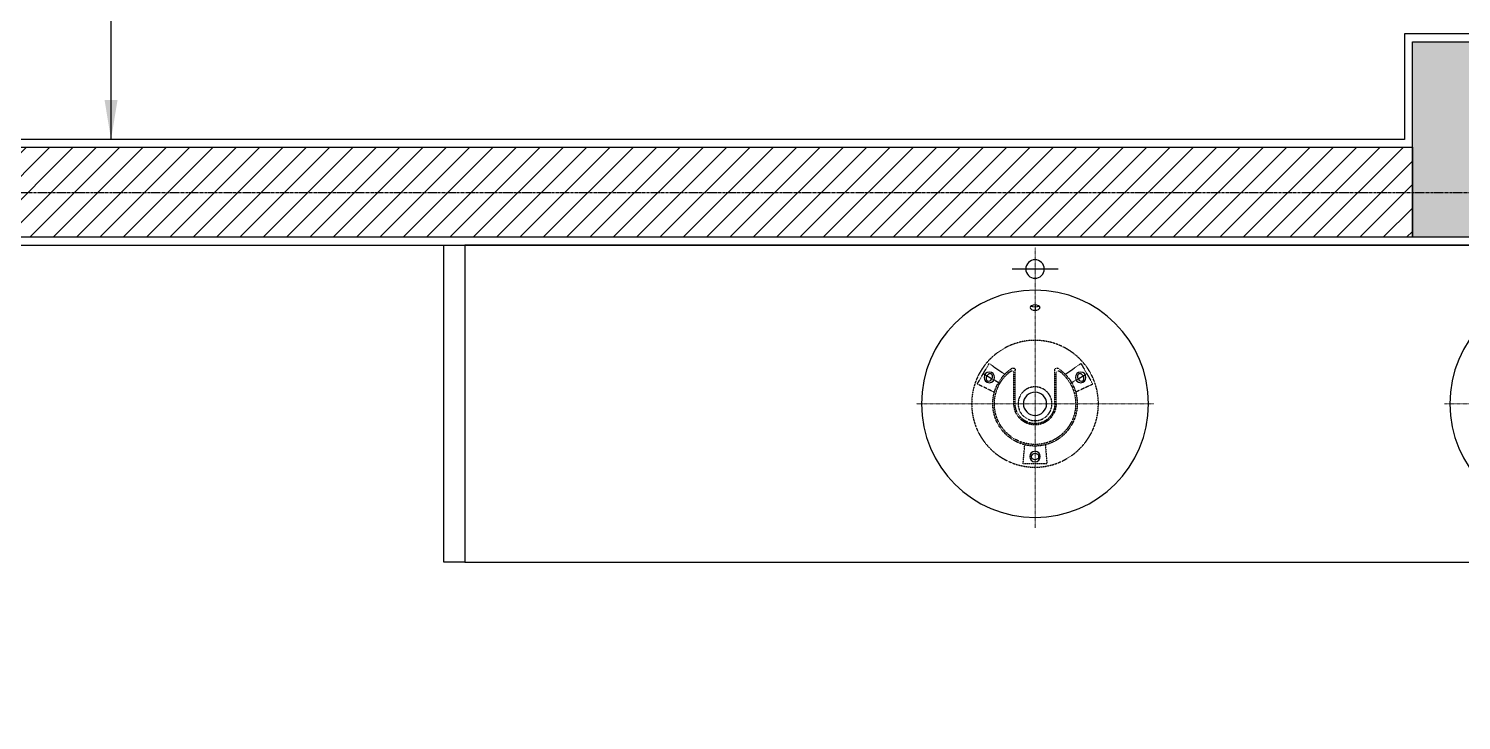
# Model space of a CAD drawing. Header units: inches. Extents: x 1721084 to 1854744, y 225101 to 488646.
# Drawn here: x 1833132 to 1835845, y 241627 to 242936 of the extents above; entities that cross this region are included whole.
import ezdxf

# ---------------------------------------------------------------- set-up
doc = ezdxf.new("R2010")
doc.units = ezdxf.units.IN
doc.header["$MEASUREMENT"] = 0
for name, pattern in [('X-PL-T5$0$X-GRID-TYPICAL$0$CENTER2', [1.125, 0.75, -0.125, 0.125, -0.125]), ('X-PL-T5$0$X-WC-ME_3_5$0$CENTER', [6, 3, -1, 1, -1]), ('X-PL-T5$0$X-WC-ME_3_5$0$DASHED', [0.75, 0.5, -0.25])]:
    doc.linetypes.add(name, pattern=pattern)
for name, color, linetype in [('X-PL-T5$0$A-XREF', 250, 'Continuous'), ('X-PL-T5$0$X-GRID-TYPICAL$0$A-GRID', 250, 'X-PL-T5$0$X-GRID-TYPICAL$0$CENTER2'), ('X-PL-T5$0$X-PL-T5$0$A-FLOR-PATT', 250, 'Continuous'), ('X-PL-T5$0$X-PL-T5$0$A-FLOR-WALL', 250, 'Continuous'), ('X-PL-T5$0$X-PL-T5$0$A-FLOR-WALL-FNSH', 250, 'Continuous'), ('X-PL-T5$0$X-PL-T5$0$A-XREF', 250, 'Continuous'), ('X-PL-T5$0$X-WC-ME_3_5$0$A-FLOR-DOOR', 32, 'Continuous'), ('X-PL-T5$0$X-WC-ME_3_5$0$A-FLOR-WALL-FNSH', 16, 'Continuous'), ('X-PL-T5$0$X-WC-ME_3_5$0$A-FURN-EQPM', 49, 'Continuous'), ('X-PL-T5$0$XREF1$0$A-FLOR-COLS-CONC', 6, 'Continuous'), ('X-PL-T5$0$XREF1$0$A-FLOR-PATT', 250, 'Continuous')]:
    doc.layers.add(name, color=color, linetype=linetype)
doc.styles.add('X-PL-T5$0$HDUNGARC', font='vn_vni.shx')
doc.dimstyles.new('X-PL-T5$0$DIM-75', dxfattribs={"dimscale": 75, "dimtxt": 2, "dimasz": 1, "dimexe": 1, "dimexo": 1, "dimgap": 0.5, "dimtad": 1, "dimdec": 0, "dimzin": 0, "dimdsep": 46, "dimtxsty": 'X-PL-T5$0$HDUNGARC', "dimblk": 'X-PL-T5$0$_ArchTick', "dimcen": 2, "dimdle": 1, "dimclrd": 256, "dimclre": 9, "dimclrt": 3, "dimadec": 0, "dimazin": 0, "dimtfac": 1, "dimtdec": 0, "dimtix": 1, "dimtmove": 2, "dimatfit": 2, "dimfxl": 1, "dimtolj": 1, "dimtzin": 0, "dimarcsym": 2})

# ---------------------------------------------------------------- blocks, each defined once
blk = doc.blocks.new('X-PL-T5$0$X-GRID-TYPICAL')
at = {"layer": 'X-PL-T5$0$X-GRID-TYPICAL$0$A-GRID', "ltscale": 8}
blk.add_line((10900, 4000), (30944.3, 4000), dxfattribs=at)
blk = doc.blocks.new('X-PL-T5$0$X-WC-ME_3_5$0$lavabo am plan')
at = {"linetype": 'X-PL-T5$0$X-WC-ME_3_5$0$CENTER', "lineweight": 13, "ltscale": 0.3}
for p, q in [((0, 235), (0, -295.7)), ((225, 0), (-225, 0))]:
    blk.add_line(p, q, dxfattribs=at)
at = {"linetype": 'X-PL-T5$0$X-WC-ME_3_5$0$DASHED'}
for p, q in [((-22.5, 113.5), (-19.5, 77.6)), ((22.5, 113.5), (-22.5, 113.5)), ((19.5, 77.6), (22.5, 113.5)), ((-40, 0), (-40, -58.2)), ((-37.5, 0), (-37.5, -63.7)), ((-76.9, -21.9), (-109.5, -37.2)), ((37.5, 0), (37.5, -63.7)), ((40, 0), (40, -58.2)), ((109.5, -37.2), (76.9, -21.9)), ((-109.5, -37.2), (-87, -76.2)), ((-66.7, -38.5), (-98.3, -56.7)), ((66.7, -38.5), (98.3, -56.7)), ((87, -76.2), (109.5, -37.2)), ((-87, -76.2), (-57.4, -55.7)), ((57.4, -55.7), (87, -76.2))]:
    blk.add_line(p, q, dxfattribs=at)
for p, q in [((0, -187), (0, -177)), ((43.6, -255), (-43.6, -255))]:
    blk.add_line(p, q)
for centre, radius in [((0, 0), 215), ((0, 99.9), 10), ((0, 0), 22), ((-86.5, -49.9), 10), ((86.5, -49.9), 10), ((0, -255), 17.5)]:
    blk.add_circle(centre, radius)
for radius in [120, 32]:
    blk.add_circle((0, 0), radius, dxfattribs=at)
for centre, radius, start, end in [((0, 0), 80, 303.0966, 236.9034), ((0, 0), 77, 307.0664, 232.9336), ((0, 0), 40, 0, 180), ((0, 0), 37.5, 0, 180), ((-44, -58.2), 4, 232.9336, 0), ((-41.5, -63.7), 4, 236.9034, 0), ((41.5, -63.7), 4, 180, 303.0966), ((44, -58.2), 4, 180, 307.0664)]:
    blk.add_arc(centre, radius, start, end, dxfattribs=at)
blk.add_arc((0, -200.3), 17.3, 63.2447, 116.7553)
for centre, major_axis, ratio in [((0, 99.9), (7.5, 0), 0.733333), ((-86.5, -49.9), (3.75, -6.5), 0.733333), ((86.5, -49.9), (3.75, 6.5), 0.733333), ((0, -182), (9.5, 0), 0.526316)]:
    blk.add_ellipse(centre, major_axis=major_axis, ratio=ratio)
blk = doc.blocks.new('X-PL-T5$0$X-WC-ME_3_5')
at = {"layer": 'X-PL-T5$0$X-WC-ME_3_5$0$A-FLOR-DOOR'}
blk.add_lwpolyline([(18620, 3900), (18620, 3300), (18580, 3300), (18580, 3900)], close=True, dxfattribs=at)
at = {"layer": 'X-PL-T5$0$X-WC-ME_3_5$0$A-FLOR-WALL-FNSH', "ltscale": 200}
blk.add_lwpolyline([(15385, 3900), (16700, 3900), (16700, 3810), (16800, 3810), (16800, 3900), (22720, 3900)], dxfattribs=at)
at = {"layer": 'X-PL-T5$0$X-WC-ME_3_5$0$A-FURN-EQPM'}
blk.add_lwpolyline([(18620, 3900), (18620, 3300), (22720, 3300), (22720, 3900)], close=True, dxfattribs=at)
at = {"layer": 'X-PL-T5$0$X-WC-ME_3_5$0$A-FURN-EQPM', "xscale": -1, "rotation": 180}
for p in [(19700, 3600), (20700.5, 3600)]:
    blk.add_blockref('X-PL-T5$0$X-WC-ME_3_5$0$lavabo am plan', p, dxfattribs=at)
blk = doc.blocks.new('X-PL-T5$0$XREF1')
at = {"layer": 'X-PL-T5$0$XREF1$0$A-FLOR-PATT'}
h = blk.add_hatch(dxfattribs=at)
h.set_pattern_fill('!BTCT', color=250, scale=20, pattern_type=2)
h.set_pattern_definition([(50, (0, 0), (143.45204, -12.55043), [15, -165]), (355, (0, 0), (-27.7503, 150.4384), [12, -132]), (100.4514, (11.95, -1.05), (115.7019, 137.8879), [12.74804, -140.2284]), (46.1842, (0, 40), (213.4482, -33.1038), [22.5, -247.5]), (96.6356, (17.79, 37.24), (186.9325, 194.8236), [19.122, -210.3426]), (351.1842, (0, 40), (186.9324, 194.8237), [18, -198]), (21, (20, 30), (119.3814, -80.5238), [15, -165]), (326, (20, 30), (48.6631, 145.03), [12, -132]), (71.4514, (29.95, 23.29), (168.0445, 64.5061), [12.74804, -140.2284]), (37.5, (0, 0), (2.43197, 66.57877), [0, -130.4, 0, -134, 0, -132.5]), (7.5, (0, 0), (52.6139, 78.88234), [0, -76.4, 0, -127.4, 0, -50.5]), (327.5, (-44.6, 0), (106.76449, -4.51097), [0, -50, 0, -156, 0, -207]), (317.5, (-64.6, 0), (116.63723, 20.021), [0, -65, 0, -103.6, 0, -147]), (45, (0, 0), (-60.10408, 60.10408), []), (45, (0, 24.5), (-60.10408, 60.10408), [])])
h.paths.add_polyline_path([(20685, 3915), (20685, 4285), (20415, 4285), (20415, 3915)])
h.paths.add_polyline_path([(19915, 685), (19915, 374.6), (20685, 374.6), (20685, 685)])
h.paths.add_polyline_path([(15485, -985), (15485, -715), (14815, -715), (14815, -985)])
h.paths.add_polyline_path([(15385, 4285), (15015, 4285), (15015, 3915), (15385, 3915)])
h.paths.add_polyline_path([(8785, 5465), (8785, 5935), (8315, 5935), (8315, 5465)])
h.paths.add_polyline_path([(300, 385), (15, 385), (15, 15), (300, 15)])
h.paths.add_polyline_path([(4265, -985), (4735, -985), (4735, -715), (4265, -715)])
h.paths.add_polyline_path([(8515, -985), (8785, -985), (8785, -615), (8515, -615)])
h.paths.add_polyline_path([(15, 5465), (485, 5465), (485, 5935), (15, 5935)])
h.paths.add_polyline_path([(285, 11335), (15, 11335), (15, 10965), (285, 10965)])
h.paths.add_polyline_path([(8785, 11336.6), (8515, 11352.5), (8515, 10965), (8785, 10965)])
h.paths.add_polyline_path([(4735, 11575.6), (4265, 11603.3), (4265, 11315), (4735, 11315)])
h.paths.add_polyline_path([(20685, 10634.3), (20415, 10650.2), (20415, 10215), (20685, 10215)])
h.paths.add_polyline_path([(15485, 10941.1), (15015, 10968.9), (15015, 10665), (15485, 10665)])
h.paths.add_polyline_path([(25585, 10345.1), (25415, 10355.1), (25415, 10060.1), (25585, 10060.1)])
at = {"layer": 'X-PL-T5$0$XREF1$0$A-FLOR-COLS-CONC'}
blk.add_lwpolyline([(20415, 4285), (20685, 4285), (20685, 3915), (20415, 3915)], close=True, dxfattribs=at)
blk = doc.blocks.new('X-PL-T5$0$X-PL-T5')
at = {"layer": 'X-PL-T5$0$X-PL-T5$0$A-FLOR-PATT'}
h = blk.add_hatch(dxfattribs=at)
h.set_pattern_fill('ANSI31', color=250, scale=250)
h.paths.add_polyline_path([(20415, 4085), (15385, 4085), (15385, 3915), (16715, 3915), (16785, 3915), (20415, 3915)])
at = {"layer": 'X-PL-T5$0$X-PL-T5$0$A-FLOR-WALL'}
blk.add_lwpolyline([(16715, 3915), (15385, 3915), (15385, 4285), (15015, 4285), (15015, 4835), (15185, 4835), (15185, 4485), (15585, 4485), (15585, 4085.4), (20415, 4085.4), (20415, 3915), (16785, 3915)], dxfattribs=at)
at = {"layer": 'X-PL-T5$0$X-PL-T5$0$A-FLOR-WALL-FNSH'}
blk.add_lwpolyline([(20700, 4100), (20700, 4300), (20400, 4300), (20400, 4100), (15600, 4100), (15600, 4500), (15200, 4500), (15200, 4850), (15000, 4850), (15000, 3900), (16700, 3900)], dxfattribs=at)
blk.add_blockref('X-PL-T5$0$X-GRID-TYPICAL', (0, 0))
at = {"layer": 'X-PL-T5$0$X-PL-T5$0$A-FLOR-WALL'}
blk.add_blockref('X-PL-T5$0$X-WC-ME_3_5', (0, 0), dxfattribs=at)
at = {"layer": 'X-PL-T5$0$X-PL-T5$0$A-XREF'}
blk.add_blockref('X-PL-T5$0$XREF1', (0, 0), dxfattribs=at)
blk = doc.blocks.new('X-PL-T5$0$_ArchTick')
at = {"color": 0, "linetype": 'ByBlock', "const_width": 0.15}
blk.add_lwpolyline([(-0.5, -0.482), (0.5, 0.518)], dxfattribs=at)
blk = doc.blocks.new('X-PL-T5')
at = {"layer": 'X-PL-T5$0$A-XREF'}
blk.add_blockref('X-PL-T5$0$X-PL-T5', (0, 0), dxfattribs=at)
blk.add_leader([(17950, 4100), (17950, 5000), (20301.5, 5000)], dimstyle='X-PL-T5$0$DIM-75', override={"dimgap": 0.5, "dimtad": 0}, dxfattribs=at)

msp = doc.modelspace()

# ---------------------------------------------------------------- block references
msp.add_blockref('X-PL-T5', (1815337.6, 238626.4))

doc.saveas('drawing.dxf')
